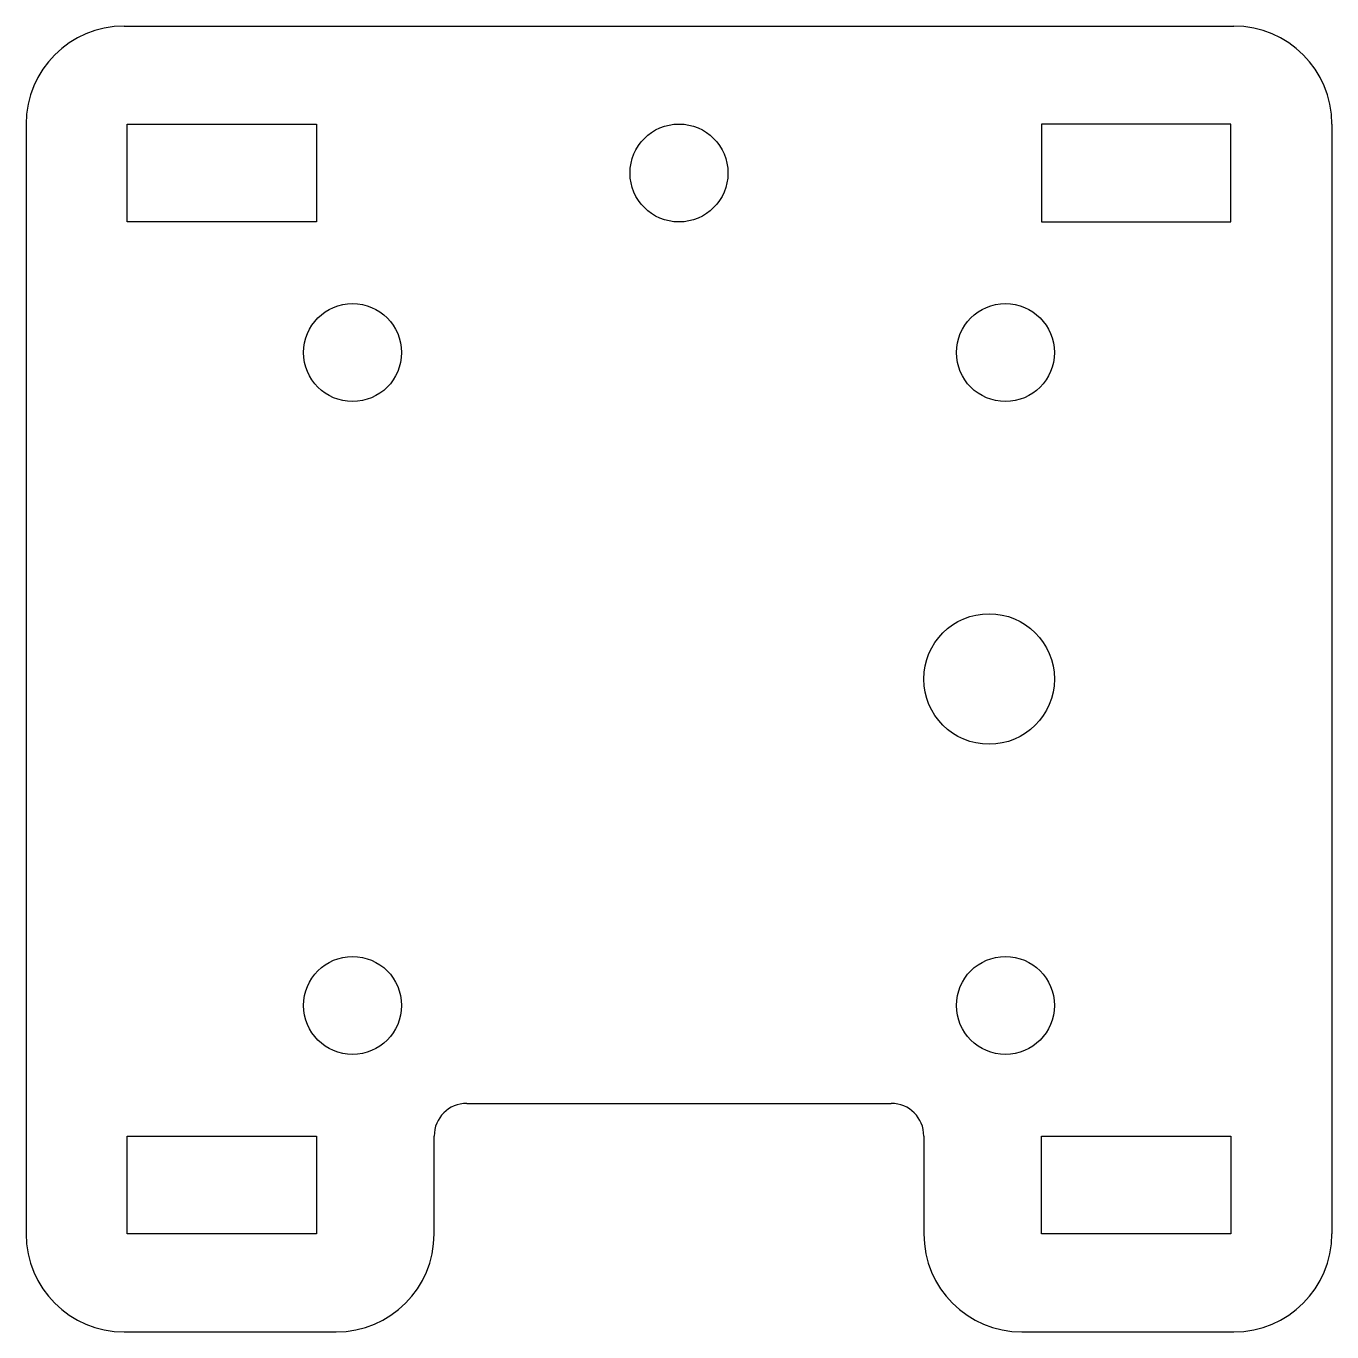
# Model space of a CAD drawing. Extents: x 0 to 40, y 8 to 48.
import ezdxf

# ---------------------------------------------------------------- set-up
doc = ezdxf.new("R2010")
doc.units = 0
doc.layers.get('0').update_dxf_attribs({"linetype": 'continuous'})

# ---------------------------------------------------------------- blocks, each defined once
blk = doc.blocks.new('FILLET005')
at = {"color": 0}
for p, q in [((3, 48), (37, 48)), ((0, 45), (0, 11)), ((3.1, 45), (8.9, 45)), ((3.1, 42), (3.1, 45)), ((8.9, 45), (8.9, 42)), ((36.9, 45), (31.1, 45)), ((31.1, 45), (31.1, 42)), ((36.9, 42), (36.9, 45)), ((40, 45), (40, 11)), ((8.9, 42), (3.1, 42)), ((31.1, 42), (36.9, 42)), ((13.5, 15), (26.5, 15)), ((3.1, 14), (8.9, 14)), ((3.1, 11), (3.1, 14)), ((8.9, 14), (8.9, 11)), ((12.5, 11), (12.5, 14)), ((27.5, 14), (27.5, 11)), ((31.1, 14), (36.9, 14)), ((31.1, 11), (31.1, 14)), ((36.9, 14), (36.9, 11)), ((8.9, 11), (3.1, 11)), ((36.9, 11), (31.1, 11)), ((3, 8), (9.5, 8)), ((30.5, 8), (37, 8))]:
    blk.add_line(p, q, dxfattribs=at)
for centre, radius in [((20, 43.5), 1.5), ((10, 38), 1.5), ((30, 38), 1.5), ((29.5, 28), 2), ((10, 18), 1.5), ((30, 18), 1.5)]:
    blk.add_circle(centre, radius, dxfattribs=at)
for centre, radius, start, end in [((3, 45), 3, 90, -180), ((37, 45), 3, 0, 90), ((13.5, 14), 1, 90, -180), ((26.5, 14), 1, 0, 90), ((3, 11), 3, -180, -90), ((9.5, 11), 3, -90, 0), ((30.5, 11), 3, -180, -90), ((37, 11), 3, -90, 0)]:
    blk.add_arc(centre, radius, start, end, dxfattribs=at)

msp = doc.modelspace()

# ---------------------------------------------------------------- block references
at = {"color": 0}
msp.add_blockref('FILLET005', (0, 0), dxfattribs=at)

doc.saveas('drawing.dxf')
